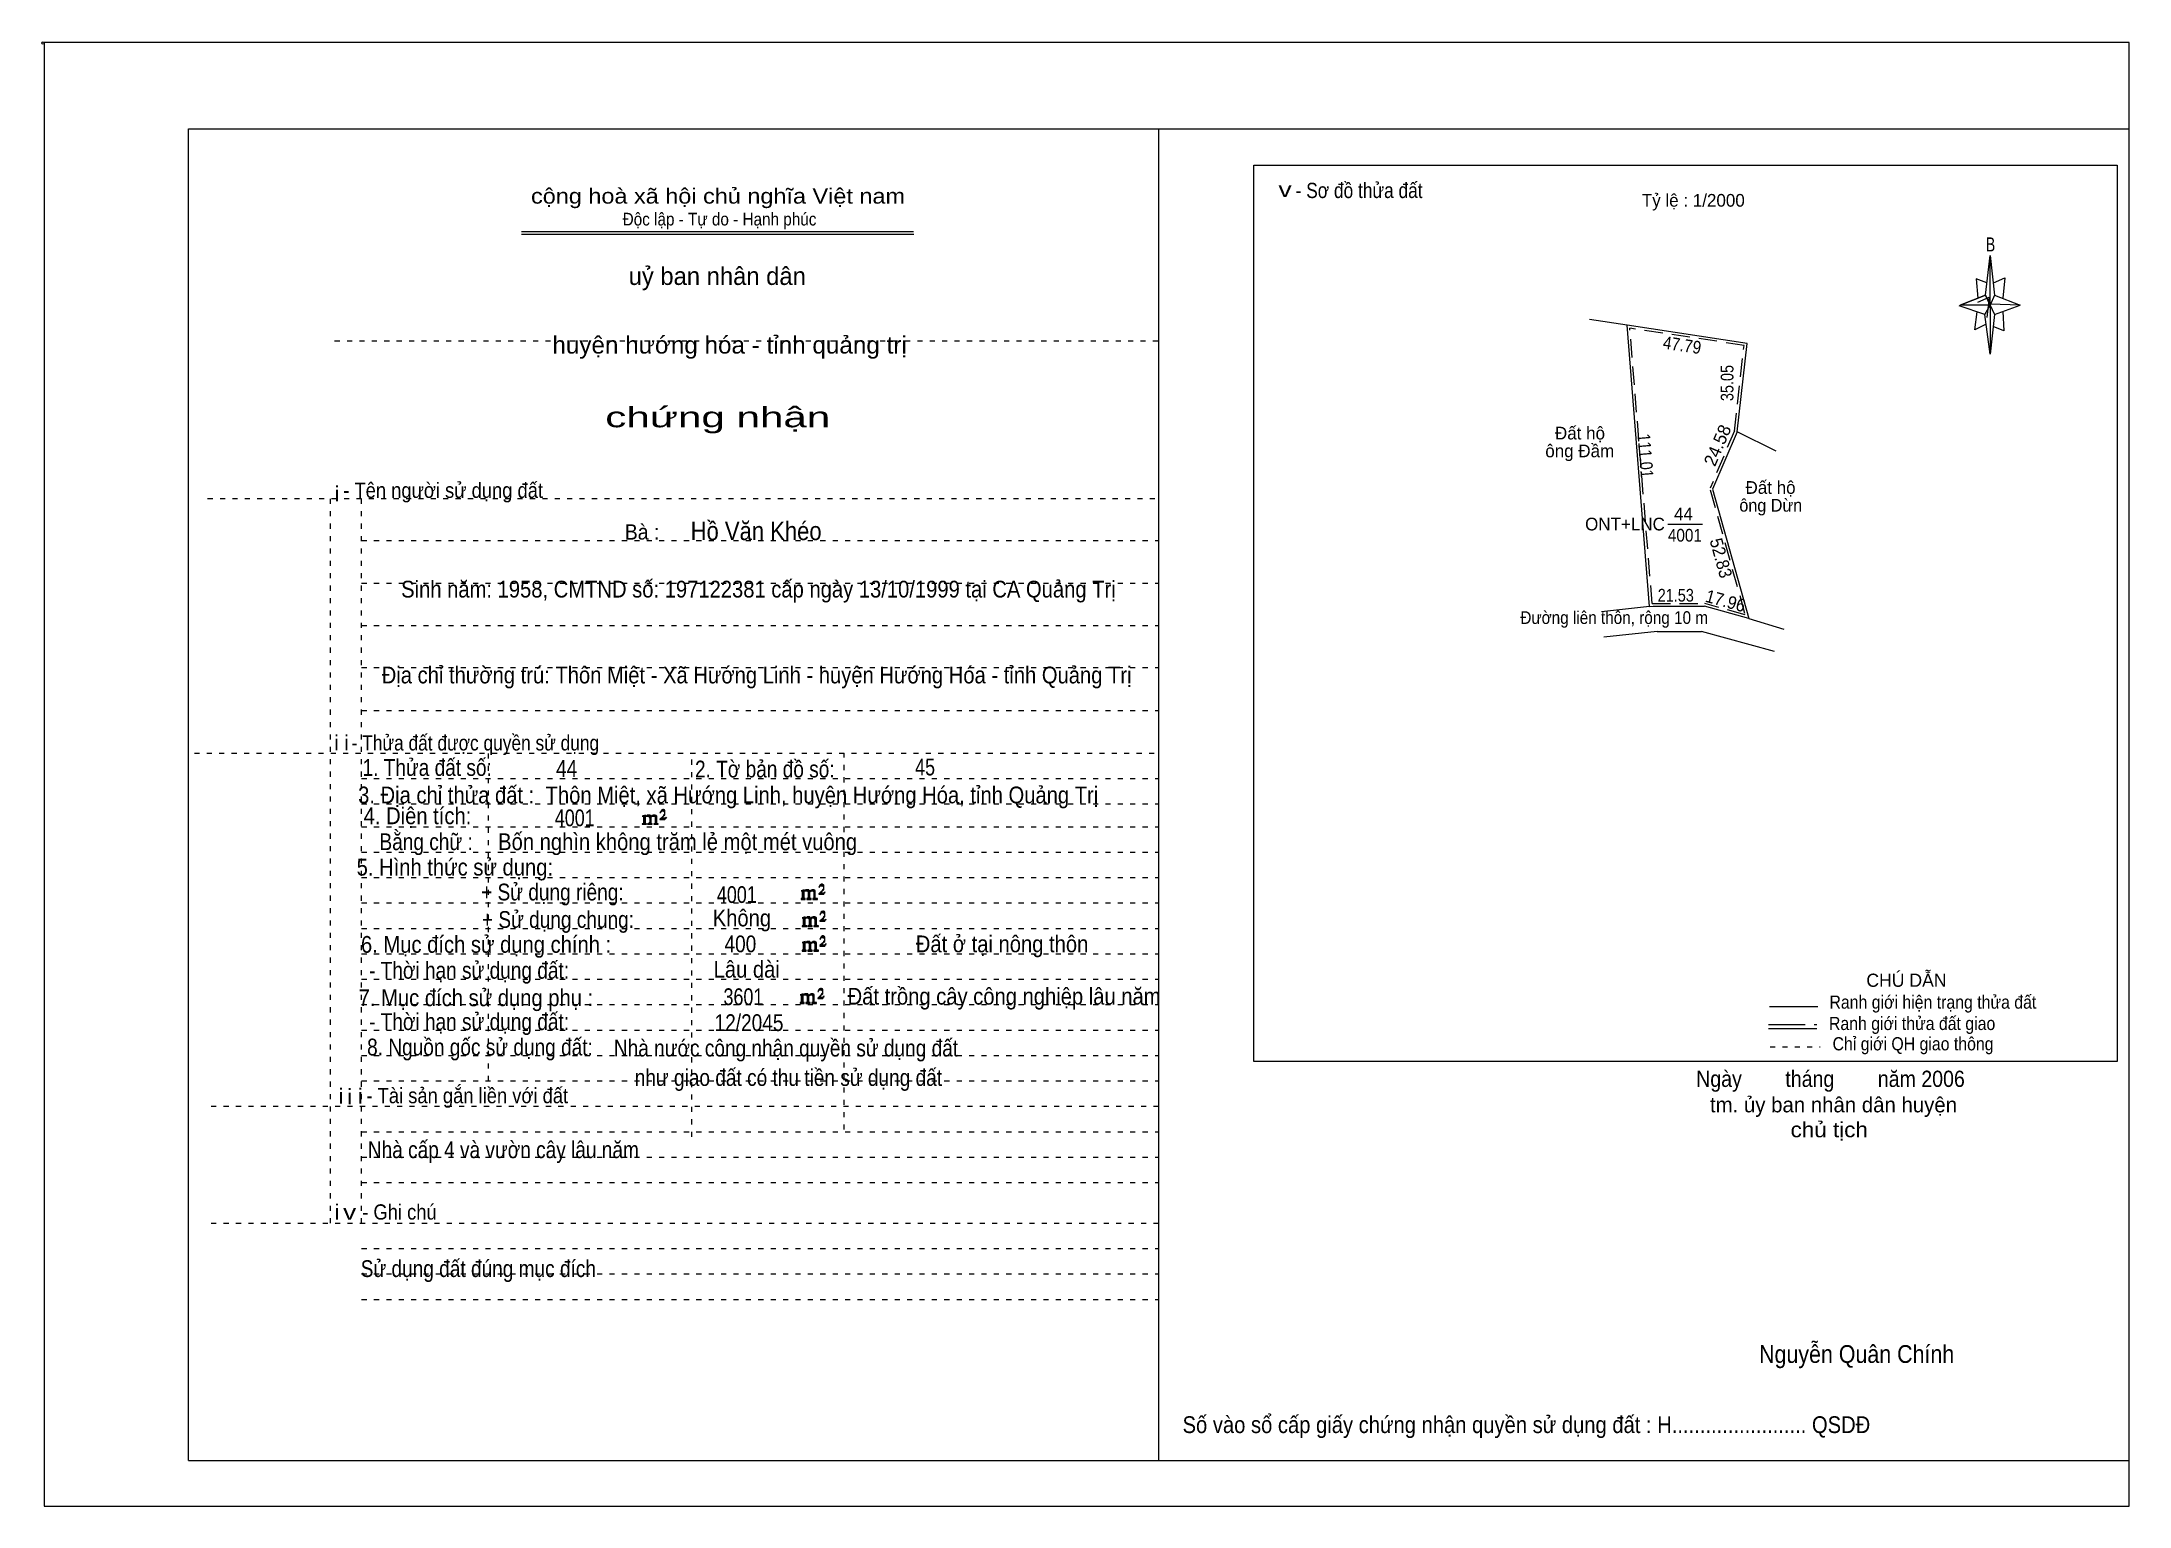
# Model space of a CAD drawing. Header units: centimetres. Extents: x -1.6 to 39.5, y -3.3 to 25.5.
import ezdxf
from ezdxf.enums import TextEntityAlignment as Align

# ---------------------------------------------------------------- set-up
doc = ezdxf.new("R2010")
doc.units = ezdxf.units.CM
doc.header["$LTSCALE"] = 0.12
for name, pattern in [('DOTTED', [1.5, 0.3, -1.2]), ('LONG_DASHED', [7.5, 6, -1.5]), ('MEDIUM_DASHED', [4.5, 3, -1.5])]:
    doc.linetypes.add(name, pattern=pattern)
for name, color, linetype, lineweight in [('1', 7, 'DOTTED', 13), ('10', 7, 'Continuous', 13), ('4', 7, 'Continuous', 13), ('5', 7, 'Continuous', 13), ('50', 7, 'Continuous', 13)]:
    doc.layers.add(name, color=color, linetype=linetype, lineweight=lineweight)

msp = doc.modelspace()

# ---------------------------------------------------------------- hatches: boundary and pattern name
at = {"layer": '50'}
for points in [[(10.27, 10.13), (10.27, 10.12), (10.27, 10.11), (10.25, 10.11), (10.24, 10.11), (10.24, 10.1), (10.33, 10.1), (10.33, 10.11), (10.32, 10.11), (10.31, 10.11), (10.31, 10.12), (10.31, 10.13), (10.31, 10.24), (10.31, 10.25), (10.32, 10.26), (10.34, 10.26), (10.35, 10.26), (10.36, 10.26), (10.37, 10.25), (10.39, 10.22), (10.39, 10.13), (10.37, 10.12), (10.37, 10.11), (10.36, 10.11), (10.35, 10.11), (10.35, 10.1), (10.44, 10.1), (10.44, 10.11), (10.43, 10.11), (10.42, 10.11), (10.42, 10.12), (10.42, 10.13), (10.42, 10.24), (10.44, 10.26), (10.45, 10.26), (10.46, 10.26), (10.49, 10.26), (10.49, 10.25), (10.5, 10.24), (10.5, 10.22), (10.5, 10.13), (10.5, 10.12), (10.49, 10.11), (10.49, 10.11), (10.47, 10.11), (10.47, 10.1), (10.56, 10.1), (10.56, 10.11), (10.55, 10.11), (10.54, 10.11), (10.53, 10.12), (10.53, 10.13), (10.53, 10.2), (10.53, 10.25), (10.53, 10.26), (10.52, 10.27), (10.5, 10.28), (10.47, 10.28), (10.46, 10.28), (10.44, 10.27), (10.41, 10.25), (10.41, 10.26), (10.4, 10.28), (10.39, 10.28), (10.37, 10.28), (10.35, 10.28), (10.34, 10.28), (10.32, 10.26), (10.31, 10.26), (10.31, 10.25), (10.31, 10.25), (10.31, 10.26), (10.31, 10.28), (10.24, 10.26), (10.24, 10.26), (10.25, 10.26), (10.27, 10.25), (10.27, 10.24), (10.27, 10.23)], [(10.69, 10.19), (10.72, 10.24), (10.72, 10.24), (10.71, 10.22), (10.69, 10.22), (10.68, 10.22), (10.63, 10.22), (10.66, 10.26), (10.67, 10.27), (10.69, 10.28), (10.69, 10.3), (10.69, 10.32), (10.69, 10.34), (10.69, 10.35), (10.69, 10.37), (10.68, 10.38), (10.67, 10.38), (10.66, 10.39), (10.65, 10.39), (10.63, 10.38), (10.63, 10.38), (10.62, 10.37), (10.61, 10.35), (10.59, 10.33), (10.61, 10.33), (10.61, 10.35), (10.62, 10.35), (10.63, 10.36), (10.65, 10.36), (10.66, 10.36), (10.67, 10.35), (10.68, 10.35), (10.68, 10.32), (10.68, 10.3), (10.66, 10.28), (10.66, 10.26), (10.65, 10.25), (10.59, 10.2), (10.59, 10.19)], [(13.39, 8.66), (13.39, 8.65), (13.39, 8.64), (13.38, 8.64), (13.37, 8.64), (13.37, 8.62), (13.45, 8.62), (13.45, 8.64), (13.44, 8.64), (13.43, 8.64), (13.43, 8.65), (13.43, 8.66), (13.43, 8.77), (13.43, 8.78), (13.44, 8.79), (13.47, 8.79), (13.48, 8.79), (13.49, 8.79), (13.5, 8.78), (13.51, 8.74), (13.51, 8.66), (13.5, 8.65), (13.5, 8.64), (13.49, 8.64), (13.48, 8.64), (13.48, 8.62), (13.57, 8.62), (13.57, 8.64), (13.55, 8.64), (13.54, 8.64), (13.54, 8.65), (13.54, 8.66), (13.54, 8.77), (13.57, 8.79), (13.58, 8.79), (13.59, 8.79), (13.61, 8.79), (13.61, 8.78), (13.62, 8.77), (13.62, 8.74), (13.62, 8.66), (13.62, 8.65), (13.61, 8.64), (13.61, 8.64), (13.6, 8.64), (13.6, 8.62), (13.69, 8.62), (13.69, 8.64), (13.67, 8.64), (13.66, 8.64), (13.65, 8.65), (13.65, 8.66), (13.65, 8.73), (13.65, 8.78), (13.65, 8.79), (13.64, 8.8), (13.62, 8.81), (13.6, 8.81), (13.59, 8.81), (13.57, 8.8), (13.53, 8.78), (13.53, 8.79), (13.52, 8.81), (13.51, 8.81), (13.5, 8.81), (13.48, 8.81), (13.47, 8.81), (13.44, 8.79), (13.43, 8.79), (13.43, 8.78), (13.43, 8.78), (13.43, 8.79), (13.43, 8.81), (13.37, 8.79), (13.37, 8.79), (13.38, 8.79), (13.39, 8.78), (13.39, 8.77), (13.39, 8.76)], [(13.82, 8.72), (13.84, 8.77), (13.84, 8.77), (13.83, 8.74), (13.82, 8.74), (13.81, 8.74), (13.75, 8.74), (13.79, 8.79), (13.8, 8.8), (13.82, 8.81), (13.82, 8.83), (13.82, 8.84), (13.82, 8.87), (13.82, 8.88), (13.82, 8.9), (13.81, 8.91), (13.8, 8.91), (13.79, 8.92), (13.77, 8.92), (13.75, 8.91), (13.75, 8.91), (13.74, 8.9), (13.73, 8.88), (13.72, 8.86), (13.73, 8.86), (13.73, 8.88), (13.74, 8.88), (13.75, 8.89), (13.77, 8.89), (13.79, 8.89), (13.8, 8.88), (13.81, 8.88), (13.81, 8.84), (13.81, 8.83), (13.79, 8.81), (13.79, 8.79), (13.77, 8.78), (13.72, 8.73), (13.72, 8.72)], [(13.41, 8.12), (13.41, 8.11), (13.41, 8.1), (13.4, 8.1), (13.39, 8.1), (13.39, 8.09), (13.48, 8.09), (13.48, 8.1), (13.47, 8.1), (13.45, 8.1), (13.45, 8.11), (13.45, 8.12), (13.45, 8.23), (13.45, 8.24), (13.47, 8.26), (13.49, 8.26), (13.5, 8.26), (13.51, 8.26), (13.52, 8.24), (13.53, 8.21), (13.53, 8.12), (13.52, 8.11), (13.52, 8.1), (13.51, 8.1), (13.5, 8.1), (13.5, 8.09), (13.59, 8.09), (13.59, 8.1), (13.58, 8.1), (13.57, 8.1), (13.57, 8.11), (13.57, 8.12), (13.57, 8.23), (13.59, 8.26), (13.6, 8.26), (13.61, 8.26), (13.63, 8.26), (13.63, 8.24), (13.64, 8.23), (13.64, 8.21), (13.64, 8.12), (13.64, 8.11), (13.63, 8.1), (13.63, 8.1), (13.62, 8.1), (13.62, 8.09), (13.71, 8.09), (13.71, 8.1), (13.7, 8.1), (13.69, 8.1), (13.67, 8.11), (13.67, 8.12), (13.67, 8.2), (13.67, 8.24), (13.67, 8.26), (13.66, 8.27), (13.64, 8.28), (13.62, 8.28), (13.61, 8.28), (13.59, 8.27), (13.55, 8.24), (13.55, 8.26), (13.54, 8.28), (13.53, 8.28), (13.52, 8.28), (13.5, 8.28), (13.49, 8.28), (13.47, 8.26), (13.45, 8.26), (13.45, 8.24), (13.45, 8.24), (13.45, 8.26), (13.45, 8.28), (13.39, 8.26), (13.39, 8.26), (13.4, 8.26), (13.41, 8.24), (13.41, 8.23), (13.41, 8.22)], [(13.84, 8.19), (13.86, 8.23), (13.86, 8.23), (13.85, 8.21), (13.84, 8.21), (13.83, 8.21), (13.77, 8.21), (13.81, 8.26), (13.82, 8.27), (13.84, 8.28), (13.84, 8.3), (13.84, 8.31), (13.84, 8.33), (13.84, 8.34), (13.84, 8.37), (13.83, 8.38), (13.82, 8.38), (13.81, 8.39), (13.8, 8.39), (13.77, 8.38), (13.77, 8.38), (13.76, 8.37), (13.75, 8.34), (13.74, 8.32), (13.75, 8.32), (13.75, 8.34), (13.76, 8.34), (13.77, 8.36), (13.8, 8.36), (13.81, 8.36), (13.82, 8.34), (13.83, 8.34), (13.83, 8.31), (13.83, 8.3), (13.81, 8.28), (13.81, 8.26), (13.8, 8.24), (13.74, 8.2), (13.74, 8.19)], [(13.84, 7.7), (13.86, 7.75), (13.86, 7.75), (13.85, 7.72), (13.84, 7.72), (13.83, 7.72), (13.77, 7.72), (13.81, 7.77), (13.82, 7.78), (13.84, 7.79), (13.84, 7.81), (13.84, 7.82), (13.84, 7.85), (13.84, 7.86), (13.84, 7.88), (13.83, 7.89), (13.82, 7.89), (13.81, 7.9), (13.79, 7.9), (13.77, 7.89), (13.77, 7.89), (13.76, 7.88), (13.75, 7.86), (13.74, 7.84), (13.75, 7.84), (13.75, 7.86), (13.76, 7.86), (13.77, 7.87), (13.79, 7.87), (13.81, 7.87), (13.82, 7.86), (13.83, 7.86), (13.83, 7.82), (13.83, 7.81), (13.81, 7.79), (13.81, 7.77), (13.79, 7.76), (13.74, 7.71), (13.74, 7.7)], [(13.41, 7.64), (13.41, 7.63), (13.41, 7.62), (13.4, 7.62), (13.39, 7.62), (13.39, 7.6), (13.47, 7.6), (13.47, 7.62), (13.46, 7.62), (13.45, 7.62), (13.45, 7.63), (13.45, 7.64), (13.45, 7.75), (13.45, 7.76), (13.46, 7.77), (13.49, 7.77), (13.5, 7.77), (13.51, 7.77), (13.52, 7.76), (13.53, 7.72), (13.53, 7.64), (13.52, 7.63), (13.52, 7.62), (13.51, 7.62), (13.5, 7.62), (13.5, 7.6), (13.59, 7.6), (13.59, 7.62), (13.57, 7.62), (13.56, 7.62), (13.56, 7.63), (13.56, 7.64), (13.56, 7.75), (13.59, 7.77), (13.6, 7.77), (13.61, 7.77), (13.63, 7.77), (13.63, 7.76), (13.64, 7.75), (13.64, 7.72), (13.64, 7.64), (13.64, 7.63), (13.63, 7.62), (13.63, 7.62), (13.62, 7.62), (13.62, 7.6), (13.71, 7.6), (13.71, 7.62), (13.69, 7.62), (13.68, 7.62), (13.67, 7.63), (13.67, 7.64), (13.67, 7.71), (13.67, 7.76), (13.67, 7.77), (13.66, 7.78), (13.64, 7.79), (13.62, 7.79), (13.61, 7.79), (13.59, 7.78), (13.55, 7.76), (13.55, 7.77), (13.54, 7.79), (13.53, 7.79), (13.52, 7.79), (13.5, 7.79), (13.49, 7.79), (13.46, 7.77), (13.45, 7.77), (13.45, 7.76), (13.45, 7.76), (13.45, 7.77), (13.45, 7.79), (13.39, 7.77), (13.39, 7.77), (13.4, 7.77), (13.41, 7.76), (13.41, 7.75), (13.41, 7.74)], [(13.37, 6.61), (13.37, 6.6), (13.37, 6.59), (13.36, 6.59), (13.35, 6.59), (13.35, 6.57), (13.43, 6.57), (13.43, 6.59), (13.42, 6.59), (13.41, 6.59), (13.41, 6.6), (13.41, 6.61), (13.41, 6.72), (13.41, 6.73), (13.42, 6.74), (13.45, 6.74), (13.46, 6.74), (13.47, 6.74), (13.48, 6.73), (13.49, 6.69), (13.49, 6.61), (13.48, 6.6), (13.48, 6.59), (13.47, 6.59), (13.46, 6.59), (13.46, 6.57), (13.55, 6.57), (13.55, 6.59), (13.53, 6.59), (13.52, 6.59), (13.52, 6.6), (13.52, 6.61), (13.52, 6.72), (13.55, 6.74), (13.56, 6.74), (13.57, 6.74), (13.59, 6.74), (13.59, 6.73), (13.6, 6.72), (13.6, 6.69), (13.6, 6.61), (13.6, 6.6), (13.59, 6.59), (13.59, 6.59), (13.58, 6.59), (13.58, 6.57), (13.67, 6.57), (13.67, 6.59), (13.65, 6.59), (13.64, 6.59), (13.63, 6.6), (13.63, 6.61), (13.63, 6.68), (13.63, 6.73), (13.63, 6.74), (13.62, 6.75), (13.6, 6.76), (13.58, 6.76), (13.57, 6.76), (13.55, 6.75), (13.51, 6.73), (13.51, 6.74), (13.5, 6.76), (13.49, 6.76), (13.48, 6.76), (13.46, 6.76), (13.45, 6.76), (13.42, 6.74), (13.41, 6.74), (13.41, 6.73), (13.41, 6.73), (13.41, 6.74), (13.41, 6.76), (13.35, 6.74), (13.35, 6.74), (13.36, 6.74), (13.37, 6.73), (13.37, 6.72), (13.37, 6.71)], [(13.8, 6.67), (13.82, 6.72), (13.82, 6.72), (13.81, 6.69), (13.8, 6.69), (13.79, 6.69), (13.73, 6.69), (13.77, 6.74), (13.78, 6.75), (13.8, 6.76), (13.8, 6.78), (13.8, 6.79), (13.8, 6.82), (13.8, 6.83), (13.8, 6.85), (13.79, 6.86), (13.78, 6.86), (13.77, 6.87), (13.75, 6.87), (13.73, 6.86), (13.73, 6.86), (13.72, 6.85), (13.71, 6.83), (13.7, 6.81), (13.71, 6.81), (13.71, 6.83), (13.72, 6.83), (13.73, 6.84), (13.75, 6.84), (13.77, 6.84), (13.78, 6.83), (13.79, 6.83), (13.79, 6.79), (13.79, 6.78), (13.77, 6.76), (13.77, 6.74), (13.75, 6.73), (13.7, 6.68), (13.7, 6.67)]]:
    msp.add_hatch(color=256, dxfattribs=at).paths.add_polyline_path(points)

# ---------------------------------------------------------------- linework, layer by layer
at = {"layer": '1', "linetype": 'Continuous'}
for p, q in [((1.31, -2.42), (1.31, 23.78)), ((1.31, 23.78), (39.51, 23.78)), ((20.41, -2.42), (20.41, 23.78)), ((39.51, -2.42), (39.51, 23.78)), ((7.87, 21.76), (15.58, 21.76)), ((7.87, 21.71), (15.59, 21.71)), ((36.67, 20.13), (36.16, 20.3)), ((1.31, -2.42), (39.51, -2.42))]:
    msp.add_line(p, q, dxfattribs=at)
at = {"layer": '1'}
for p, q in [((4.19, 19.61), (20.41, 19.61)), ((1.69, 16.51), (20.41, 16.51)), ((4.11, 2.25), (4.11, 16.51)), ((4.72, 2.25), (4.72, 16.51)), ((4.72, 15.68), (20.41, 15.68)), ((4.72, 14.84), (20.41, 14.84)), ((4.72, 14.01), (20.41, 14.01)), ((4.72, 13.18), (20.41, 13.18)), ((4.72, 12.34), (20.41, 12.34)), ((1.43, 11.5), (20.41, 11.5)), ((7.22, 5.05), (7.22, 11.5)), ((11.22, 3.95), (11.22, 11.5)), ((14.22, 4.09), (14.22, 11.5)), ((4.72, 11), (20.41, 11)), ((4.72, 10.5), (20.41, 10.5)), ((4.72, 10.05), (20.41, 10.05)), ((4.72, 9.55), (20.41, 9.55)), ((4.72, 9.05), (20.41, 9.05)), ((4.72, 8.55), (20.41, 8.55)), ((4.72, 8.05), (20.41, 8.05)), ((4.72, 7.55), (20.41, 7.55)), ((4.72, 7.05), (20.41, 7.05)), ((4.72, 6.55), (20.41, 6.55)), ((4.72, 6.05), (20.41, 6.05)), ((4.72, 5.55), (20.41, 5.55)), ((4.72, 5.05), (20.41, 5.05)), ((1.76, 4.55), (20.41, 4.55)), ((4.72, 4.05), (20.41, 4.05)), ((4.72, 3.55), (20.41, 3.55)), ((4.72, 3.05), (20.41, 3.05)), ((1.76, 2.25), (20.41, 2.25)), ((4.72, 1.75), (20.41, 1.75)), ((4.72, 1.25), (20.41, 1.25)), ((4.72, 0.75), (20.41, 0.75))]:
    msp.add_line(p, q, dxfattribs=at)
at = {"layer": '1', "linetype": 'Continuous'}
msp.add_lwpolyline([(-1.53, -3.32), (39.51, -3.32), (39.51, 25.48), (-1.53, 25.48)], close=True, dxfattribs=at)
msp.add_lwpolyline([(36.68, 19.93), (36.47, 19.83), (36.52, 20.18)], dxfattribs=at)
at = {"layer": '10', "linetype": 'MEDIUM_DASHED'}
for p, q in [((30.12, 14.44), (29.68, 19.86)), ((31.93, 19.52), (29.68, 19.86)), ((31.74, 17.83), (31.93, 19.52)), ((31.74, 17.84), (31.26, 16.71)), ((30.12, 14.44), (31.15, 14.44))]:
    msp.add_line(p, q, dxfattribs=at)
at = {"layer": '10'}
for p, q in [((31.79, 17.82), (31.31, 16.69)), ((32.56, 17.44), (31.79, 17.82)), ((31.31, 16.69), (32.02, 14.15)), ((30.43, 16), (31.11, 16)), ((30.07, 14.38), (29.12, 14.28)), ((32.02, 14.15), (31.15, 14.39)), ((32.02, 14.15), (32.71, 13.94)), ((30.22, 13.89), (29.17, 13.78)), ((30.22, 13.89), (31.09, 13.89)), ((32.53, 13.5), (31.09, 13.89))]:
    msp.add_line(p, q, dxfattribs=at)
for points in [[(30.07, 14.38), (29.63, 19.92), (28.89, 20.03)], [(31.79, 17.82), (31.99, 19.56), (29.63, 19.92)], [(30.07, 14.38), (30.14, 14.39), (31.15, 14.39)]]:
    msp.add_lwpolyline(points, dxfattribs=at)
at = {"layer": '10', "linetype": 'MEDIUM_DASHED'}
msp.add_lwpolyline([(31.26, 16.68), (31.95, 14.22), (31.16, 14.44)], dxfattribs=at)
at = {"layer": '4'}
for p, q in [((32.43, 6.51), (33.38, 6.51)), ((32.41, 6.08), (33.36, 6.08))]:
    msp.add_line(p, q, dxfattribs=at)
at = {"layer": '4', "linetype": 'LONG_DASHED'}
msp.add_line((32.41, 6.16), (33.36, 6.16), dxfattribs=at)
at = {"layer": '4', "linetype": 'DOTTED'}
msp.add_line((32.44, 5.72), (33.43, 5.72), dxfattribs=at)
at = {"layer": '4'}
msp.add_lwpolyline([(22.28, 23.07), (39.27, 23.07), (39.27, 5.43), (22.28, 5.43)], close=True, dxfattribs=at)
msp.add_circle((-1.55, 25.47), 0.025, dxfattribs=at)
at = {"layer": '5'}
for p, q in [((36.68, 20.51), (36.77, 21.29)), ((36.86, 20.51), (37.36, 20.31)), ((37.02, 20.19), (37.04, 19.81)), ((36.86, 20.13), (36.77, 19.35)), ((37.04, 19.81), (36.83, 19.89))]:
    msp.add_line(p, q, dxfattribs=at)
for points in [[(36.77, 21.29), (36.86, 20.51), (36.77, 20.31)], [(36.77, 20.31), (36.18, 20.31), (36.68, 20.51), (36.86, 20.13), (37.36, 20.31), (36.77, 20.33)], [(36.77, 20.31), (36.77, 19.35), (36.67, 20.13)]]:
    msp.add_lwpolyline(points, close=True, dxfattribs=at)
for points in [[(36.71, 20.75), (36.5, 20.83), (36.53, 20.45)], [(36.84, 20.75), (37.06, 20.85), (37.02, 20.45)], [(36.77, 20.31), (36.68, 20.51), (36.18, 20.31)], [(36.53, 20.37), (36.75, 20.47), (36.71, 20.07)], [(36.77, 20.31), (36.86, 20.13), (37.36, 20.31)]]:
    msp.add_lwpolyline(points, dxfattribs=at)
at = {"layer": '50'}
for points in [[(10.27, 10.13), (10.27, 10.12), (10.27, 10.11), (10.25, 10.11), (10.24, 10.11), (10.24, 10.1), (10.33, 10.1), (10.33, 10.11), (10.32, 10.11), (10.31, 10.11), (10.31, 10.12), (10.31, 10.13), (10.31, 10.24), (10.31, 10.25), (10.32, 10.26), (10.34, 10.26), (10.35, 10.26), (10.36, 10.26), (10.37, 10.25), (10.39, 10.22), (10.39, 10.13), (10.37, 10.12), (10.37, 10.11), (10.36, 10.11), (10.35, 10.11), (10.35, 10.1), (10.44, 10.1), (10.44, 10.11), (10.43, 10.11), (10.42, 10.11), (10.42, 10.12), (10.42, 10.13), (10.42, 10.24), (10.44, 10.26), (10.45, 10.26), (10.46, 10.26), (10.49, 10.26), (10.49, 10.25), (10.5, 10.24), (10.5, 10.22), (10.5, 10.13), (10.5, 10.12), (10.49, 10.11), (10.49, 10.11), (10.47, 10.11), (10.47, 10.1), (10.56, 10.1), (10.56, 10.11), (10.55, 10.11), (10.54, 10.11), (10.53, 10.12), (10.53, 10.13), (10.53, 10.2), (10.53, 10.25), (10.53, 10.26), (10.52, 10.27), (10.5, 10.28), (10.47, 10.28), (10.46, 10.28), (10.44, 10.27), (10.41, 10.25), (10.41, 10.26), (10.4, 10.28), (10.39, 10.28), (10.37, 10.28), (10.35, 10.28), (10.34, 10.28), (10.32, 10.26), (10.31, 10.26), (10.31, 10.25), (10.31, 10.25), (10.31, 10.26), (10.31, 10.28), (10.24, 10.26), (10.24, 10.26), (10.25, 10.26), (10.27, 10.25), (10.27, 10.24), (10.27, 10.23)], [(10.69, 10.19), (10.72, 10.24), (10.72, 10.24), (10.71, 10.22), (10.69, 10.22), (10.68, 10.22), (10.63, 10.22), (10.66, 10.26), (10.67, 10.27), (10.69, 10.28), (10.69, 10.3), (10.69, 10.32), (10.69, 10.34), (10.69, 10.35), (10.69, 10.37), (10.68, 10.38), (10.67, 10.38), (10.66, 10.39), (10.65, 10.39), (10.63, 10.38), (10.63, 10.38), (10.62, 10.37), (10.61, 10.35), (10.59, 10.33), (10.61, 10.33), (10.61, 10.35), (10.62, 10.35), (10.63, 10.36), (10.65, 10.36), (10.66, 10.36), (10.67, 10.35), (10.68, 10.35), (10.68, 10.32), (10.68, 10.3), (10.66, 10.28), (10.66, 10.26), (10.65, 10.25), (10.59, 10.2), (10.59, 10.19)], [(13.39, 8.66), (13.39, 8.65), (13.39, 8.64), (13.38, 8.64), (13.37, 8.64), (13.37, 8.62), (13.45, 8.62), (13.45, 8.64), (13.44, 8.64), (13.43, 8.64), (13.43, 8.65), (13.43, 8.66), (13.43, 8.77), (13.43, 8.78), (13.44, 8.79), (13.47, 8.79), (13.48, 8.79), (13.49, 8.79), (13.5, 8.78), (13.51, 8.74), (13.51, 8.66), (13.5, 8.65), (13.5, 8.64), (13.49, 8.64), (13.48, 8.64), (13.48, 8.62), (13.57, 8.62), (13.57, 8.64), (13.55, 8.64), (13.54, 8.64), (13.54, 8.65), (13.54, 8.66), (13.54, 8.77), (13.57, 8.79), (13.58, 8.79), (13.59, 8.79), (13.61, 8.79), (13.61, 8.78), (13.62, 8.77), (13.62, 8.74), (13.62, 8.66), (13.62, 8.65), (13.61, 8.64), (13.61, 8.64), (13.6, 8.64), (13.6, 8.62), (13.69, 8.62), (13.69, 8.64), (13.67, 8.64), (13.66, 8.64), (13.65, 8.65), (13.65, 8.66), (13.65, 8.73), (13.65, 8.78), (13.65, 8.79), (13.64, 8.8), (13.62, 8.81), (13.6, 8.81), (13.59, 8.81), (13.57, 8.8), (13.53, 8.78), (13.53, 8.79), (13.52, 8.81), (13.51, 8.81), (13.5, 8.81), (13.48, 8.81), (13.47, 8.81), (13.44, 8.79), (13.43, 8.79), (13.43, 8.78), (13.43, 8.78), (13.43, 8.79), (13.43, 8.81), (13.37, 8.79), (13.37, 8.79), (13.38, 8.79), (13.39, 8.78), (13.39, 8.77), (13.39, 8.76)], [(13.82, 8.72), (13.84, 8.77), (13.84, 8.77), (13.83, 8.74), (13.82, 8.74), (13.81, 8.74), (13.75, 8.74), (13.79, 8.79), (13.8, 8.8), (13.82, 8.81), (13.82, 8.83), (13.82, 8.84), (13.82, 8.87), (13.82, 8.88), (13.82, 8.9), (13.81, 8.91), (13.8, 8.91), (13.79, 8.92), (13.77, 8.92), (13.75, 8.91), (13.75, 8.91), (13.74, 8.9), (13.73, 8.88), (13.72, 8.86), (13.73, 8.86), (13.73, 8.88), (13.74, 8.88), (13.75, 8.89), (13.77, 8.89), (13.79, 8.89), (13.8, 8.88), (13.81, 8.88), (13.81, 8.84), (13.81, 8.83), (13.79, 8.81), (13.79, 8.79), (13.77, 8.78), (13.72, 8.73), (13.72, 8.72)], [(13.41, 8.12), (13.41, 8.11), (13.41, 8.1), (13.4, 8.1), (13.39, 8.1), (13.39, 8.09), (13.48, 8.09), (13.48, 8.1), (13.47, 8.1), (13.45, 8.1), (13.45, 8.11), (13.45, 8.12), (13.45, 8.23), (13.45, 8.24), (13.47, 8.26), (13.49, 8.26), (13.5, 8.26), (13.51, 8.26), (13.52, 8.24), (13.53, 8.21), (13.53, 8.12), (13.52, 8.11), (13.52, 8.1), (13.51, 8.1), (13.5, 8.1), (13.5, 8.09), (13.59, 8.09), (13.59, 8.1), (13.58, 8.1), (13.57, 8.1), (13.57, 8.11), (13.57, 8.12), (13.57, 8.23), (13.59, 8.26), (13.6, 8.26), (13.61, 8.26), (13.63, 8.26), (13.63, 8.24), (13.64, 8.23), (13.64, 8.21), (13.64, 8.12), (13.64, 8.11), (13.63, 8.1), (13.63, 8.1), (13.62, 8.1), (13.62, 8.09), (13.71, 8.09), (13.71, 8.1), (13.7, 8.1), (13.69, 8.1), (13.67, 8.11), (13.67, 8.12), (13.67, 8.2), (13.67, 8.24), (13.67, 8.26), (13.66, 8.27), (13.64, 8.28), (13.62, 8.28), (13.61, 8.28), (13.59, 8.27), (13.55, 8.24), (13.55, 8.26), (13.54, 8.28), (13.53, 8.28), (13.52, 8.28), (13.5, 8.28), (13.49, 8.28), (13.47, 8.26), (13.45, 8.26), (13.45, 8.24), (13.45, 8.24), (13.45, 8.26), (13.45, 8.28), (13.39, 8.26), (13.39, 8.26), (13.4, 8.26), (13.41, 8.24), (13.41, 8.23), (13.41, 8.22)], [(13.84, 8.19), (13.86, 8.23), (13.86, 8.23), (13.85, 8.21), (13.84, 8.21), (13.83, 8.21), (13.77, 8.21), (13.81, 8.26), (13.82, 8.27), (13.84, 8.28), (13.84, 8.3), (13.84, 8.31), (13.84, 8.33), (13.84, 8.34), (13.84, 8.37), (13.83, 8.38), (13.82, 8.38), (13.81, 8.39), (13.8, 8.39), (13.77, 8.38), (13.77, 8.38), (13.76, 8.37), (13.75, 8.34), (13.74, 8.32), (13.75, 8.32), (13.75, 8.34), (13.76, 8.34), (13.77, 8.36), (13.8, 8.36), (13.81, 8.36), (13.82, 8.34), (13.83, 8.34), (13.83, 8.31), (13.83, 8.3), (13.81, 8.28), (13.81, 8.26), (13.8, 8.24), (13.74, 8.2), (13.74, 8.19)], [(13.84, 7.7), (13.86, 7.75), (13.86, 7.75), (13.85, 7.72), (13.84, 7.72), (13.83, 7.72), (13.77, 7.72), (13.81, 7.77), (13.82, 7.78), (13.84, 7.79), (13.84, 7.81), (13.84, 7.82), (13.84, 7.85), (13.84, 7.86), (13.84, 7.88), (13.83, 7.89), (13.82, 7.89), (13.81, 7.9), (13.79, 7.9), (13.77, 7.89), (13.77, 7.89), (13.76, 7.88), (13.75, 7.86), (13.74, 7.84), (13.75, 7.84), (13.75, 7.86), (13.76, 7.86), (13.77, 7.87), (13.79, 7.87), (13.81, 7.87), (13.82, 7.86), (13.83, 7.86), (13.83, 7.82), (13.83, 7.81), (13.81, 7.79), (13.81, 7.77), (13.79, 7.76), (13.74, 7.71), (13.74, 7.7)], [(13.41, 7.64), (13.41, 7.63), (13.41, 7.62), (13.4, 7.62), (13.39, 7.62), (13.39, 7.6), (13.47, 7.6), (13.47, 7.62), (13.46, 7.62), (13.45, 7.62), (13.45, 7.63), (13.45, 7.64), (13.45, 7.75), (13.45, 7.76), (13.46, 7.77), (13.49, 7.77), (13.5, 7.77), (13.51, 7.77), (13.52, 7.76), (13.53, 7.72), (13.53, 7.64), (13.52, 7.63), (13.52, 7.62), (13.51, 7.62), (13.5, 7.62), (13.5, 7.6), (13.59, 7.6), (13.59, 7.62), (13.57, 7.62), (13.56, 7.62), (13.56, 7.63), (13.56, 7.64), (13.56, 7.75), (13.59, 7.77), (13.6, 7.77), (13.61, 7.77), (13.63, 7.77), (13.63, 7.76), (13.64, 7.75), (13.64, 7.72), (13.64, 7.64), (13.64, 7.63), (13.63, 7.62), (13.63, 7.62), (13.62, 7.62), (13.62, 7.6), (13.71, 7.6), (13.71, 7.62), (13.69, 7.62), (13.68, 7.62), (13.67, 7.63), (13.67, 7.64), (13.67, 7.71), (13.67, 7.76), (13.67, 7.77), (13.66, 7.78), (13.64, 7.79), (13.62, 7.79), (13.61, 7.79), (13.59, 7.78), (13.55, 7.76), (13.55, 7.77), (13.54, 7.79), (13.53, 7.79), (13.52, 7.79), (13.5, 7.79), (13.49, 7.79), (13.46, 7.77), (13.45, 7.77), (13.45, 7.76), (13.45, 7.76), (13.45, 7.77), (13.45, 7.79), (13.39, 7.77), (13.39, 7.77), (13.4, 7.77), (13.41, 7.76), (13.41, 7.75), (13.41, 7.74)], [(13.37, 6.61), (13.37, 6.6), (13.37, 6.59), (13.36, 6.59), (13.35, 6.59), (13.35, 6.57), (13.43, 6.57), (13.43, 6.59), (13.42, 6.59), (13.41, 6.59), (13.41, 6.6), (13.41, 6.61), (13.41, 6.72), (13.41, 6.73), (13.42, 6.74), (13.45, 6.74), (13.46, 6.74), (13.47, 6.74), (13.48, 6.73), (13.49, 6.69), (13.49, 6.61), (13.48, 6.6), (13.48, 6.59), (13.47, 6.59), (13.46, 6.59), (13.46, 6.57), (13.55, 6.57), (13.55, 6.59), (13.53, 6.59), (13.52, 6.59), (13.52, 6.6), (13.52, 6.61), (13.52, 6.72), (13.55, 6.74), (13.56, 6.74), (13.57, 6.74), (13.59, 6.74), (13.59, 6.73), (13.6, 6.72), (13.6, 6.69), (13.6, 6.61), (13.6, 6.6), (13.59, 6.59), (13.59, 6.59), (13.58, 6.59), (13.58, 6.57), (13.67, 6.57), (13.67, 6.59), (13.65, 6.59), (13.64, 6.59), (13.63, 6.6), (13.63, 6.61), (13.63, 6.68), (13.63, 6.73), (13.63, 6.74), (13.62, 6.75), (13.6, 6.76), (13.58, 6.76), (13.57, 6.76), (13.55, 6.75), (13.51, 6.73), (13.51, 6.74), (13.5, 6.76), (13.49, 6.76), (13.48, 6.76), (13.46, 6.76), (13.45, 6.76), (13.42, 6.74), (13.41, 6.74), (13.41, 6.73), (13.41, 6.73), (13.41, 6.74), (13.41, 6.76), (13.35, 6.74), (13.35, 6.74), (13.36, 6.74), (13.37, 6.73), (13.37, 6.72), (13.37, 6.71)], [(13.8, 6.67), (13.82, 6.72), (13.82, 6.72), (13.81, 6.69), (13.8, 6.69), (13.79, 6.69), (13.73, 6.69), (13.77, 6.74), (13.78, 6.75), (13.8, 6.76), (13.8, 6.78), (13.8, 6.79), (13.8, 6.82), (13.8, 6.83), (13.8, 6.85), (13.79, 6.86), (13.78, 6.86), (13.77, 6.87), (13.75, 6.87), (13.73, 6.86), (13.73, 6.86), (13.72, 6.85), (13.71, 6.83), (13.7, 6.81), (13.71, 6.81), (13.71, 6.83), (13.72, 6.83), (13.73, 6.84), (13.75, 6.84), (13.77, 6.84), (13.78, 6.83), (13.79, 6.83), (13.79, 6.79), (13.79, 6.78), (13.77, 6.76), (13.77, 6.74), (13.75, 6.73), (13.7, 6.68), (13.7, 6.67)]]:
    msp.add_lwpolyline(points, close=True, dxfattribs=at)

# ---------------------------------------------------------------- texts
at = {"layer": '1'}
for s, height, width, p in [('cộng hoà xã hội chủ nghĩa Việt nam', 0.3, 1.15, (11.735, 22.31)), ('v', 0.3, 1.3, (22.895, 22.44)), ('- Sơ đồ thửa đất ', 0.3, 0.85, (24.4, 22.42)), ('Độc lập - Tự do - Hạnh phúc', 0.25, 0.9, (11.765, 21.88)), ('chứng nhận', 0.4, 1.55, (11.73, 17.91)), ('- Tên người sử dụng đất', 0.3, 0.9, (6.325, 16.52)), ('- Thửa đất được quyền sử dụng', 0.3, 0.85, (6.96, 11.55)), ('- Tài sản gắn liền với đất ', 0.3, 0.9, (6.85, 4.61)), ('v', 0.3, 1.3, (4.485, 2.32)), ('- Ghi chú', 0.3, 0.9, (5.465, 2.32))]:
    msp.add_text(s, height=height, dxfattribs=dict(at, width=width)).set_placement(p, align=Align.CENTER)
for s, height, p in [('uỷ ban nhân dân', 0.35, (11.72, 20.71)), ('i', 0.3, (4.235, 16.45)), ('i', 0.3, (4.225, 11.55)), ('i', 0.3, (4.425, 11.55)), ('i', 0.3, (4.315, 4.6)), ('i', 0.3, (4.485, 4.59)), ('i', 0.3, (4.695, 4.6)), ('i', 0.3, (4.235, 2.32))]:
    msp.add_text(s, height=height, dxfattribs=at).set_placement(p, align=Align.CENTER)
at = {"layer": '10'}
for s, p in [('Tỷ lệ : 1/2000', (30.93, 22.25)), ('Đất hộ', (28.7, 17.67)), ('ông Đầm', (28.695, 17.32)), ('Đất hộ', (32.45, 16.6))]:
    msp.add_text(s, height=0.25, dxfattribs=at).set_placement(p, align=Align.CENTER)
for s, rotation, width, p in [('47.79', 351.468, 0.9, (30.692, 19.404)), ('35.05', 90, 0.85, (31.72, 18.78)), ('111.01', 274.588, 0.85, (29.865, 17.34)), ('52.83', 285.501, 0.95, (31.355, 15.303)), ('17.96', 344.462, 0.95, (31.532, 14.374))]:
    msp.add_text(s, height=0.25, rotation=rotation, dxfattribs=dict(at, width=width)).set_placement(p, align=Align.CENTER)
msp.add_text('24.58', height=0.25, rotation=66.804, dxfattribs=at).set_placement((31.521, 17.506), align=Align.CENTER)
for s, height, width, p in [('ông Dừn', 0.25, 0.95, (32.455, 16.25)), ('21.53', 0.25, 0.85, (30.585, 14.48)), ('Đường liên thôn, rộng 10 m ', 0.25, 0.9, (29.415, 14.04)), ('Nguyễn Quân Chính', 0.35, 0.9, (34.145, -0.5))]:
    msp.add_text(s, height=height, dxfattribs=dict(at, width=width)).set_placement(p, align=Align.CENTER)
msp.add_text('ONT+LNC', height=0.25, dxfattribs=at).set_placement((30.37, 15.88), align=Align.RIGHT)
msp.add_text('44', height=0.25, dxfattribs=at).set_placement((30.55, 16.08))
at = {"layer": '10', "width": 0.9}
msp.add_text('4001', height=0.25, dxfattribs=at).set_placement((30.43, 15.66))
at = {"layer": '4'}
msp.add_text('CHÚ DẪN', height=0.2591, dxfattribs=at).set_placement((35.125, 6.9), align=Align.CENTER)
at = {"layer": '4', "width": 0.9}
for s, p in [('Ranh giới hiện trạng thửa đất', (35.645, 6.47)), ('Ranh giới thửa đất giao ', (35.28, 6.05)), ('Chỉ giới QH giao thông', (35.255, 5.65))]:
    msp.add_text(s, height=0.2591, dxfattribs=at).set_placement(p, align=Align.CENTER)
at = {"layer": '5', "width": 0.75}
msp.add_text('B', height=0.276, dxfattribs=at).set_placement((36.78, 21.37), align=Align.CENTER)
at = {"layer": '50'}
for s, height, width, p in [('  huyện hướng hóa - tỉnh quảng trị', 0.34, 1.05, (11.83, 19.36)), ('Hồ Văn Khéo', 0.36, 0.9, (12.485, 15.69)), ('Bà :', 0.3, 0.95, (10.24, 15.7)), ('Sinh năm: 1958, CMTND số: 197122381 cấp ngày 13/10/1999 tại CA Quảng Trị', 0.33, 0.9, (12.53, 14.56)), ('Địa chỉ thường trú: Thôn Miệt - Xã Hướng Linh - huyện Hướng Hóa - tỉnh Quảng Trị', 0.33, 0.9, (12.495, 12.87)), ('1. Thửa đất số:  ', 0.33, 0.85, (6.115, 11.05)), ('44', 0.33, 0.85, (8.755, 11.03)), ('2. Tờ bản đồ số:  ', 0.33, 0.85, (12.76, 11.02)), ('45', 0.33, 0.8, (15.81, 11.06)), ('3. Địa chỉ thửa đất : ', 0.33, 0.9, (6.44, 10.51)), ('Thôn Miệt, xã Hướng Linh, huyện Hướng Hóa, tỉnh Quảng Trị', 0.33, 0.9, (13.78, 10.51)), ('4. Diện tích: ', 0.33, 0.9, (5.875, 10.1)), ('4001', 0.33, 0.8, (8.915, 10.06)), ('Bằng chữ :', 0.33, 0.85, (5.99, 9.59)), ('Bốn nghìn không trăm lẻ một mét vuông', 0.33, 0.9, (10.94, 9.59)), ('5. Hình thức sử dụng:', 0.33, 0.9, (6.555, 9.09)), ('+ Sử dụng riêng:', 0.33, 0.85, (8.475, 8.6)), ('4001', 0.33, 0.8, (12.105, 8.55)), ('+ Sử dụng chung:', 0.33, 0.85, (8.585, 8.06)), ('Không', 0.33, 0.9, (12.205, 8.09)), ('6. Mục đích sử dụng chính :', 0.33, 0.9, (7.17, 7.57)), ('400', 0.33, 0.85, (12.175, 7.58)), ('Đất ở tại nông thôn', 0.33, 0.9, (17.325, 7.58)), ('- Thời hạn sử dụng đất:', 0.33, 0.85, (6.835, 7.06)), ('Lâu dài', 0.33, 0.9, (12.3, 7.08)), ('7. Mục đích sử dụng phụ :', 0.33, 0.9, (6.97, 6.52)), ('3601', 0.33, 0.8, (12.235, 6.54)), ('Đất trồng cây công nghiệp lâu năm', 0.33, 0.9, (17.365, 6.55)), ('- Thời hạn sử dụng đất:', 0.33, 0.85, (6.835, 6.05)), ('12/2045', 0.33, 0.85, (12.345, 6.03)), ('8. Nguồn gốc sử dụng đất:', 0.33, 0.85, (7.05, 5.55)), ('Nhà nước công nhận quyền sử dụng đất ', 0.33, 0.85, (13.125, 5.53)), ('như giao đất có thu tiền sử dụng đất', 0.33, 0.85, (13.12, 4.95)), ('Ngày        tháng        năm 2006', 0.32, 0.9, (33.63, 4.93)), ('chủ tịch', 0.3, 1.1, (33.605, 3.94)), ('Nhà cấp 4 và vườn cây lâu năm', 0.33, 0.85, (7.51, 3.53)), ('Sử dụng đất đúng mục đích ', 0.33, 0.85, (7.07, 1.19)), ('Số vào sổ cấp giấy chứng nhận quyền sử dụng đất : H........................ QSDĐ', 0.33, 0.9, (27.645, -1.88))]:
    msp.add_text(s, height=height, dxfattribs=dict(at, width=width)).set_placement(p, align=Align.CENTER)
msp.add_text('tm. ủy ban nhân dân huyện ', height=0.3, dxfattribs=at).set_placement((33.745, 4.43), align=Align.CENTER)

doc.saveas('drawing.dxf')
